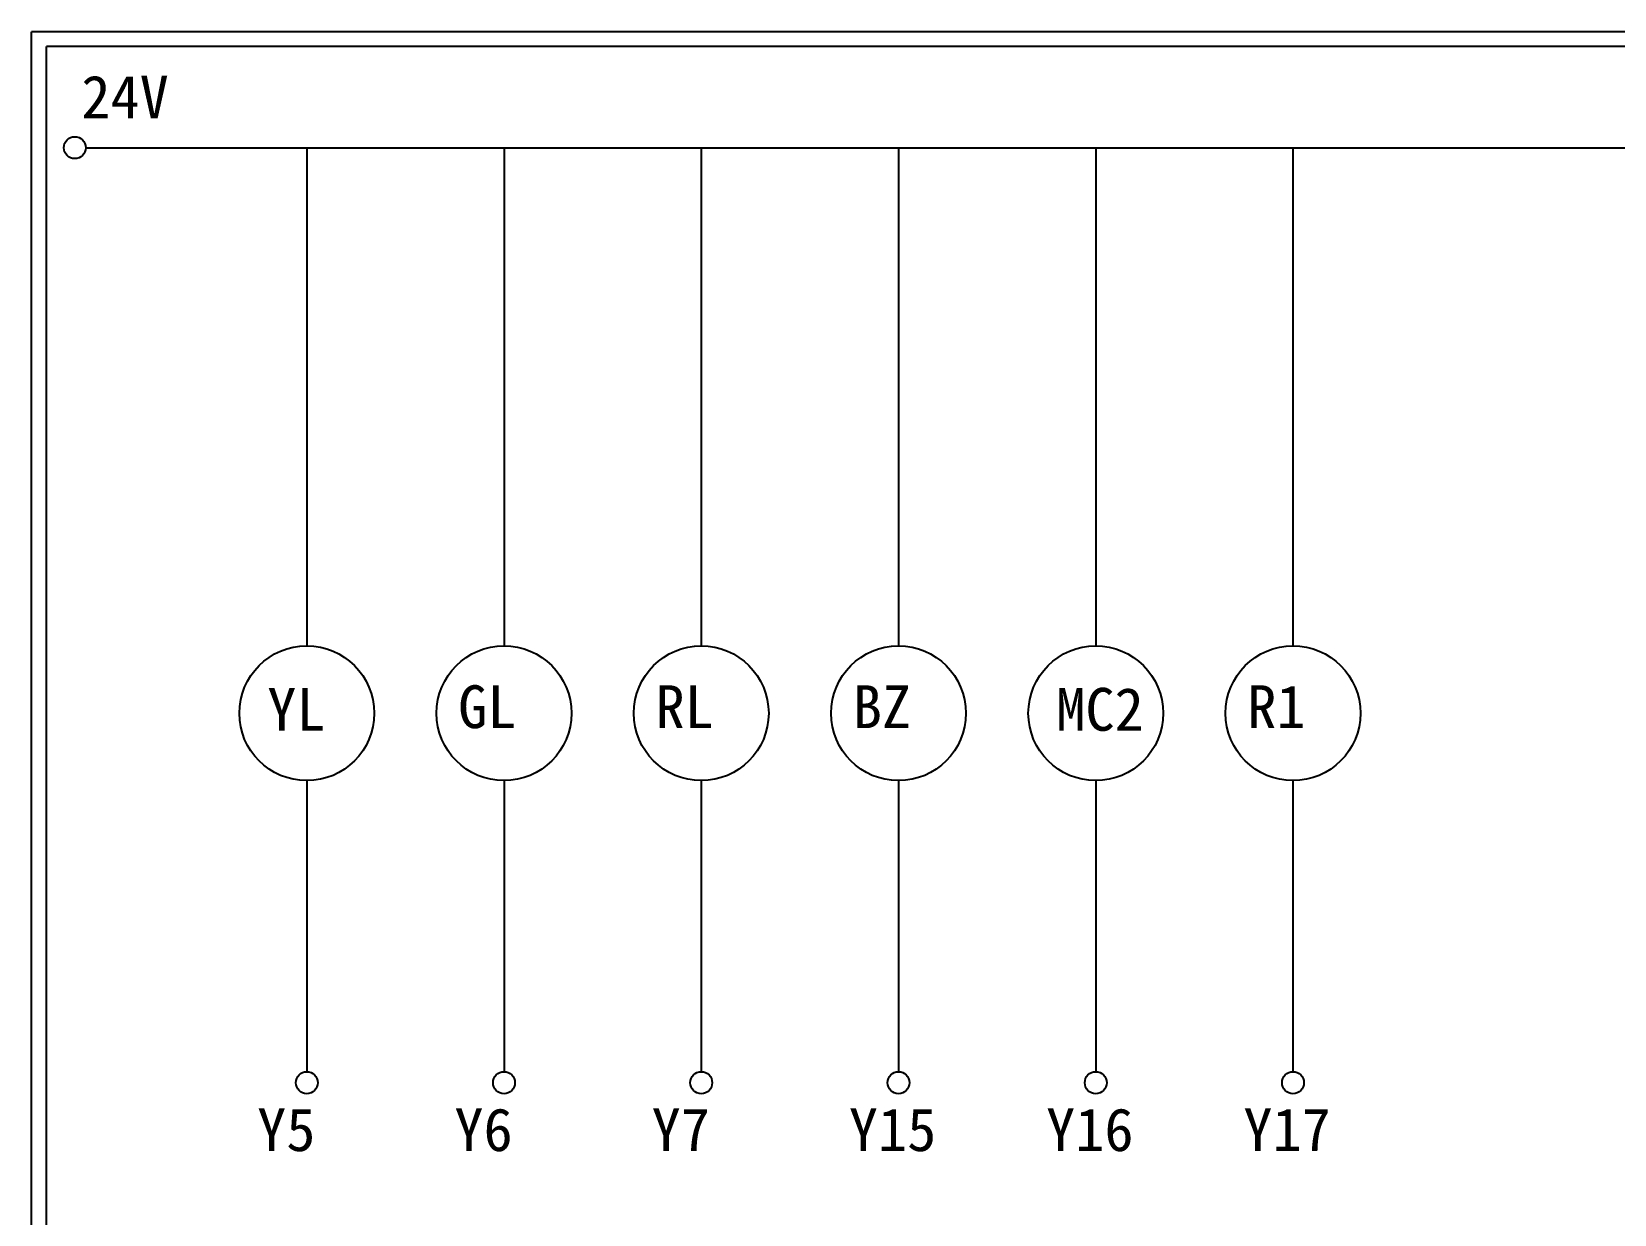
# Model space of a CAD drawing. Extents: x 889 to 1176, y 251 to 455.
# Drawn here: x 889.1 to 1022, y 355.8 to 455.2 of the extents above; entities that cross this region are included whole.
import ezdxf

# ---------------------------------------------------------------- set-up
doc = ezdxf.new("R2010")
doc.units = 0
doc.layers.add('圖框層', color=7, linetype='CONTINUOUS')
doc.layers.add('標尺寸層', color=3, linetype='CONTINUOUS')
doc.styles.add('STSL', font='kaiu.ttf')

msp = doc.modelspace()

# ---------------------------------------------------------------- linework, layer by layer
at = {"layer": '圖框層', "color": 7}
for p, q in [((1176.07, 455.16), (889.07, 455.16)), ((889.07, 251.2), (889.07, 455.16)), ((1174.82, 453.91), (890.32, 453.91)), ((890.32, 252.44), (890.32, 453.91))]:
    msp.add_line(p, q, dxfattribs=at)
at = {"layer": '標尺寸層', "color": 7}
for p, q in [((893.61, 445.42), (1171.21, 445.42)), ((912.17, 445.42), (912.17, 403.59)), ((928.73, 445.42), (928.73, 403.59)), ((945.29, 445.42), (945.29, 403.59)), ((961.85, 445.42), (961.85, 403.59)), ((978.41, 445.42), (978.41, 403.59)), ((994.97, 445.42), (994.97, 403.59)), ((912.17, 392.26), (912.17, 367.81)), ((928.73, 392.26), (928.73, 367.81)), ((945.29, 392.26), (945.29, 367.81)), ((961.85, 392.26), (961.85, 367.81)), ((978.41, 392.26), (978.41, 367.81)), ((994.97, 392.26), (994.97, 367.81))]:
    msp.add_line(p, q, dxfattribs=at)
for centre, radius in [((892.69, 445.42), 0.92), ((912.17, 397.92), 5.66), ((928.73, 397.92), 5.66), ((945.29, 397.92), 5.66), ((961.85, 397.92), 5.66), ((978.41, 397.92), 5.66), ((994.97, 397.92), 5.66), ((912.17, 366.89), 0.92), ((928.73, 366.89), 0.92), ((945.29, 366.89), 0.92), ((961.85, 366.89), 0.92), ((978.41, 366.89), 0.92), ((994.97, 366.89), 0.92)]:
    msp.add_circle(centre, radius, dxfattribs=at)

# ---------------------------------------------------------------- texts
at = {"layer": '圖框層', "color": 4, "style": 'STSL'}
for s, p in [('24V', (893.24, 447.88)), ('YL', (908.85, 396.45)), ('GL', (924.88, 396.67)), ('RL', (941.45, 396.67)), ('BZ', (958.01, 396.67)), ('MC2', (975.09, 396.45)), ('R1', (991.13, 396.67)), ('Y5', (908, 361.15)), ('Y6', (924.56, 361.15)), ('Y7', (941.12, 361.15)), ('Y15', (957.68, 361.15)), ('Y16', (974.24, 361.15)), ('Y17', (990.8, 361.15))]:
    msp.add_text(s, height=3.6, dxfattribs=at).set_placement(p)

doc.saveas('drawing.dxf')
